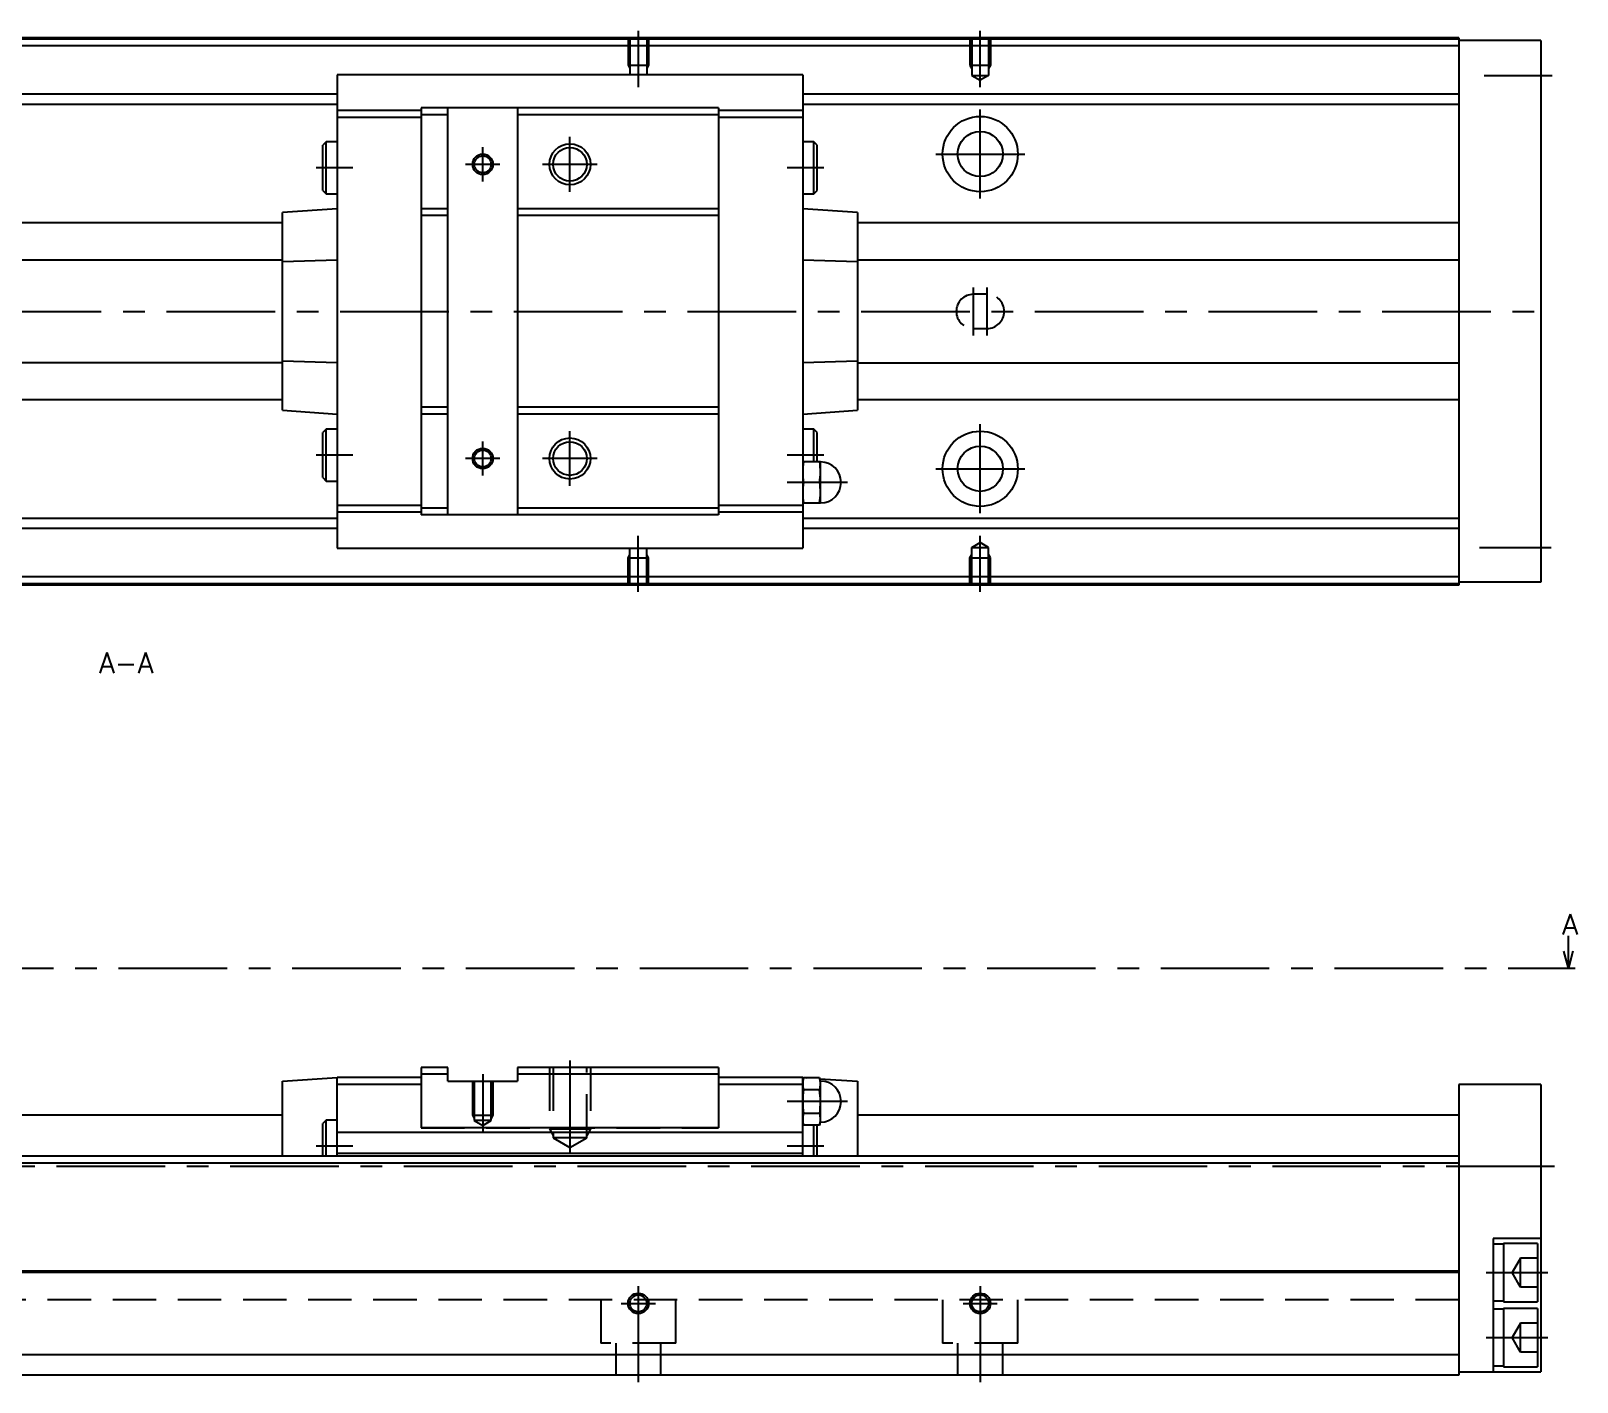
# Model space of a CAD drawing. Extents: x -2 to 786, y -8 to 353.
# Drawn here: x 559.9 to 785.9, y 9 to 206.5 of the extents above; entities that cross this region are included whole.
import ezdxf

# ---------------------------------------------------------------- set-up
doc = ezdxf.new("R2010")
doc.units = 0
doc.header["$LTSCALE"] = 0.5
doc.linetypes.add('CENTER', pattern=[50.8, 31.75, -6.35, 6.35, -6.35])
doc.linetypes.add('DASHED', pattern=[19.05, 12.7, -6.35])
for name, color, linetype in [('MSM_CENTER', 1, 'CENTER'), ('MSM_CONTINUOUS', 7, 'CONTINUOUS'), ('MSM_DASHED', 4, 'DASHED'), ('MSM_NARROW', 5, 'CONTINUOUS'), ('MSM_PART_NUMBER', 7, 'CONTINUOUS')]:
    doc.layers.add(name, color=color, linetype=linetype)
doc.styles.get("Standard").update_dxf_attribs({"font": 'txt.shx', "height": 3, "bigfont": 'bigfont.shx'})

msp = doc.modelspace()

# ---------------------------------------------------------------- linework, layer by layer
at = {"layer": 'MSM_CENTER'}
for p, q in [((648.67, 206.5), (648.67, 198.29)), ((698.67, 198.29), (698.67, 206.5)), ((772.34, 200), (782.29, 200)), ((698.67, 182), (698.67, 195)), ((638.67, 183), (638.67, 191)), ((625.92, 184.5), (625.92, 189.5)), ((692.17, 188.5), (705.17, 188.5)), ((606.92, 186.5), (601.58, 186.5)), ((628.42, 187), (623.42, 187)), ((642.67, 187), (634.67, 187)), ((675.78, 186.5), (670.42, 186.5)), ((697.67, 162), (697.67, 169)), ((699.67, 162), (699.67, 169)), ((325.67, 165.5), (782.67, 165.5)), ((638.67, 140), (638.67, 148)), ((698.67, 136), (698.67, 149)), ((625.92, 141.5), (625.92, 146.5)), ((606.92, 144.5), (601.58, 144.5)), ((628.42, 144), (623.42, 144)), ((642.67, 144), (634.67, 144)), ((675.78, 144.5), (670.42, 144.5)), ((692.17, 142.5), (705.17, 142.5)), ((679.26, 140.5), (670.42, 140.5)), ((648.67, 124.5), (648.67, 132.71)), ((698.67, 124.5), (698.67, 132.71)), ((771.67, 131), (782.17, 131)), ((318.67, 69.5), (785.67, 69.5)), ((638.67, 56), (638.67, 42.3)), ((625.92, 54), (625.92, 45.5)), ((679.26, 50), (670.42, 50)), ((606.92, 43.5), (601.58, 43.5)), ((675.81, 43.5), (670.42, 43.5)), ((782.67, 40.5), (325.67, 40.5)), ((772.67, 25), (781.67, 25)), ((648.67, 23), (648.67, 9)), ((698.67, 23), (698.67, 9)), ((646.17, 20.5), (651.17, 20.5)), ((696.17, 20.5), (701.17, 20.5)), ((772.67, 15.5), (781.67, 15.5))]:
    msp.add_line(p, q, dxfattribs=at)
at = {"layer": 'MSM_CONTINUOUS'}
for p, q in [((768.67, 205.5), (378.67, 205.5)), ((768.67, 205.3), (378.67, 205.3)), ((768.67, 204.3), (378.67, 204.3)), ((768.67, 205.5), (768.67, 125.5)), ((780.67, 205.1), (768.67, 205.1)), ((780.67, 205.1), (780.67, 125.9)), ((672.72, 200.1), (604.62, 200.1)), ((604.62, 200.1), (604.62, 130.9)), ((672.72, 200.1), (672.72, 130.9)), ((604.62, 197.25), (542.72, 197.25)), ((768.67, 197.25), (672.72, 197.25)), ((604.62, 195.75), (542.72, 195.75)), ((616.92, 194.85), (604.62, 194.85)), ((660.42, 195.25), (616.92, 195.25)), ((616.92, 195.25), (616.92, 135.75)), ((620.82, 135.75), (620.82, 195.25)), ((631.02, 195.25), (631.02, 135.75)), ((660.42, 195.25), (660.42, 135.75)), ((672.72, 194.85), (660.42, 194.85)), ((768.67, 195.75), (672.72, 195.75)), ((616.92, 193.85), (604.62, 193.85)), ((620.82, 194.25), (616.92, 194.25)), ((660.42, 194.25), (631.02, 194.25)), ((672.72, 193.85), (660.42, 193.85)), ((603.02, 190.3), (602.52, 189.8)), ((604.62, 190.3), (603.02, 190.3)), ((603.02, 182.7), (603.02, 190.3)), ((674.32, 190.3), (672.72, 190.3)), ((674.32, 182.7), (674.32, 190.3)), ((674.82, 189.8), (674.32, 190.3)), ((602.52, 183.2), (602.52, 189.8)), ((674.82, 183.2), (674.82, 189.8)), ((602.52, 183.2), (603.02, 182.7)), ((674.32, 182.7), (674.82, 183.2)), ((603.02, 182.7), (604.62, 182.7)), ((672.72, 182.7), (674.32, 182.7)), ((604.62, 180.5), (596.62, 179.94)), ((596.62, 151.06), (596.62, 179.94)), ((620.82, 180.5), (616.92, 180.5)), ((620.82, 179.5), (616.92, 179.5)), ((660.42, 180.5), (631.02, 180.5)), ((660.42, 179.5), (631.02, 179.5)), ((680.72, 179.94), (672.72, 180.5)), ((680.72, 179.94), (680.72, 151.06)), ((596.62, 178.43), (550.72, 178.43)), ((768.67, 178.43), (680.72, 178.43)), ((596.62, 173), (550.72, 173)), ((604.62, 172.98), (596.62, 172.73)), ((680.72, 172.73), (672.72, 172.98)), ((768.67, 173), (680.72, 173)), ((596.62, 158.27), (604.62, 158.02)), ((672.72, 158.02), (680.72, 158.27)), ((596.62, 158), (550.72, 158)), ((680.72, 158), (768.67, 158)), ((596.62, 152.57), (550.72, 152.57)), ((620.82, 151.5), (616.92, 151.5)), ((660.42, 151.5), (631.02, 151.5)), ((768.67, 152.57), (680.72, 152.57)), ((596.62, 151.06), (604.62, 150.5)), ((620.82, 150.5), (616.92, 150.5)), ((660.42, 150.5), (631.02, 150.5)), ((672.72, 150.5), (680.72, 151.06)), ((603.02, 148.3), (602.52, 147.8)), ((602.52, 141.2), (602.52, 147.8)), ((604.62, 148.3), (603.02, 148.3)), ((603.02, 140.7), (603.02, 148.3)), ((674.32, 148.3), (672.72, 148.3)), ((674.82, 147.8), (674.32, 148.3)), ((674.32, 143.5), (674.32, 148.3)), ((674.82, 143.5), (674.82, 147.8)), ((675.32, 143.5), (672.72, 143.5)), ((675.32, 137.5), (675.32, 143.5)), ((602.52, 141.2), (603.02, 140.7)), ((603.02, 140.7), (604.62, 140.7)), ((675.19, 140.5), (672.84, 140.5)), ((616.92, 137.15), (604.62, 137.15)), ((616.92, 136.15), (604.62, 136.15)), ((620.82, 136.75), (616.92, 136.75)), ((660.42, 135.75), (616.92, 135.75)), ((660.42, 136.75), (631.02, 136.75)), ((672.72, 137.15), (660.42, 137.15)), ((672.72, 136.15), (660.42, 136.15)), ((672.72, 137.5), (675.32, 137.5)), ((604.62, 135.25), (542.72, 135.25)), ((604.62, 133.75), (542.72, 133.75)), ((768.67, 135.25), (672.72, 135.25)), ((768.67, 133.75), (672.72, 133.75)), ((604.62, 130.9), (672.72, 130.9)), ((768.67, 126.7), (378.67, 126.7)), ((768.67, 125.7), (378.67, 125.7)), ((768.67, 125.5), (378.67, 125.5)), ((780.67, 125.9), (768.67, 125.9)), ((784.67, 69.5), (784.67, 74.23)), ((784.67, 69.5), (784, 72)), ((785.34, 72), (784.67, 69.5)), ((616.92, 55), (616.92, 46.15)), ((620.82, 55), (616.92, 55)), ((620.82, 53), (620.82, 55)), ((631.02, 55), (631.02, 53)), ((660.42, 55), (631.02, 55)), ((660.42, 55), (660.42, 46.15)), ((596.62, 53), (604.62, 53.5)), ((596.62, 42), (596.62, 53)), ((616.92, 53.5), (604.62, 53.5)), ((604.62, 42), (604.62, 53.5)), ((616.92, 52.5), (604.62, 52.5)), ((620.82, 54), (616.92, 54)), ((620.82, 53), (631.02, 53)), ((660.42, 54), (631.02, 54)), ((672.72, 53.5), (660.42, 53.5)), ((672.72, 52.5), (660.42, 52.5)), ((672.72, 53.5), (673.29, 53.46)), ((672.72, 42), (672.72, 53.5)), ((672.84, 53.46), (672.72, 53)), ((672.72, 52.41), (672.72, 52.6)), ((675.19, 53.46), (672.84, 53.46)), ((675.32, 53), (675.19, 53.46)), ((675.22, 53.34), (680.72, 53)), ((675.32, 47), (675.32, 53)), ((680.72, 53), (680.72, 42)), ((780.67, 52.5), (768.67, 52.5)), ((768.67, 52.5), (768.67, 10)), ((780.67, 52.5), (780.67, 10.5)), ((675.19, 51.73), (672.84, 51.73)), ((596.62, 48), (550.72, 48)), ((675.19, 48.27), (672.84, 48.27)), ((768.67, 48), (680.72, 48)), ((603.02, 47.3), (602.52, 46.8)), ((602.52, 42), (602.52, 46.8)), ((603.02, 42), (603.02, 47.3)), ((604.62, 47.3), (603.02, 47.3)), ((672.72, 45.5), (604.62, 45.5)), ((660.42, 46.15), (616.92, 46.15)), ((672.72, 47), (672.84, 46.54)), ((675.19, 46.54), (672.84, 46.54)), ((674.32, 42), (674.32, 46.54)), ((674.82, 42), (674.82, 46.54)), ((675.19, 46.54), (675.32, 47)), ((768.67, 42), (378.67, 42)), ((768.67, 41), (378.67, 41)), ((672.72, 42.4), (604.62, 42.4)), ((780.67, 30), (773.67, 30)), ((773.67, 30), (773.67, 10.5)), ((775.17, 29.15), (773.67, 29.15)), ((775.17, 29.25), (775.17, 20.75)), ((780.17, 29.25), (775.17, 29.25)), ((780.17, 29.25), (780.17, 20.75)), ((768.67, 25.2), (378.67, 25.2)), ((768.67, 25), (378.67, 25)), ((773.67, 20.85), (775.17, 20.85)), ((775.17, 20.75), (780.17, 20.75)), ((775.17, 19.65), (773.67, 19.65)), ((780.17, 19.75), (775.17, 19.75)), ((775.17, 19.75), (775.17, 11.25)), ((780.17, 19.75), (780.17, 11.25)), ((768.67, 13), (378.67, 13)), ((773.67, 11.35), (775.17, 11.35)), ((768.67, 10), (378.67, 10)), ((768.67, 10.5), (780.67, 10.5)), ((775.17, 11.25), (780.17, 11.25))]:
    msp.add_line(p, q, dxfattribs=at)
for centre, radius in [((698.67, 188.5), 5.5), ((698.67, 188.5), 3.3), ((625.92, 187), 1.23), ((638.67, 187), 2.46), ((698.67, 142.5), 5.5), ((625.92, 144), 1.23), ((638.67, 144), 2.46), ((698.67, 142.5), 3.3), ((648.67, 20.5), 1.23), ((698.67, 20.5), 1.23)]:
    msp.add_circle(centre, radius, dxfattribs=at)
for centre, radius, start, end in [((682.41, 141.95), 9.69, 170.8086, 179.713), ((665.62, 141.95), 9.7, 0.2886, 9.1898), ((675.32, 140.5), 3, 270, 90), ((682.41, 142.05), 9.7, 180.2886, 189.1898), ((682.41, 138.95), 9.69, 170.8086, 179.713), ((665.62, 142.05), 9.69, 350.8086, 359.713), ((665.62, 138.95), 9.7, 0.2886, 9.1898), ((682.41, 139.05), 9.7, 180.2886, 189.1898), ((665.62, 139.05), 9.69, 350.8086, 359.713), ((676.02, 52.57), 3.31, 164.2277, 179.4294), ((676.02, 52.63), 3.31, 180.5738, 195.7691), ((672.01, 52.56), 3.31, 0.5738, 15.7691), ((672.01, 52.63), 3.31, 344.2277, 359.4294), ((675.32, 50), 3, 270, 90), ((685.6, 49.95), 12.89, 172.0306, 179.7562), ((686.17, 50.1), 13.46, 180.407, 187.8062), ((662.42, 49.94), 12.89, 0.2452, 7.968), ((661.86, 50.1), 13.46, 352.1938, 359.593), ((676.02, 47.37), 3.31, 164.2277, 179.4294), ((672.01, 47.37), 3.31, 0.5738, 15.7691), ((676.02, 47.44), 3.31, 180.5738, 195.7691), ((672.01, 47.43), 3.31, 344.2277, 359.4294)]:
    msp.add_arc(centre, radius, start, end, dxfattribs=at)
at = {"layer": 'MSM_DASHED'}
for p, q in [((647.17, 205.5), (647.17, 201.5)), ((647.44, 205.5), (647.44, 200.1)), ((649.9, 205.5), (649.9, 200.1)), ((650.17, 205.5), (650.17, 201.5)), ((697.17, 205.5), (697.17, 201.5)), ((697.44, 205.5), (697.44, 200)), ((699.9, 205.5), (699.9, 200)), ((700.17, 205.5), (700.17, 201.5)), ((647.17, 201.5), (650.17, 201.5)), ((647.17, 201.5), (647.44, 201.03)), ((650.17, 201.5), (649.9, 201.03)), ((697.17, 201.5), (700.17, 201.5)), ((697.17, 201.5), (697.44, 201.03)), ((700.17, 201.5), (699.9, 201.03)), ((697.44, 200), (699.9, 200)), ((697.44, 200), (698.67, 199.29)), ((699.9, 200), (698.67, 199.29)), ((699.67, 168), (697.67, 168)), ((697.67, 163), (699.67, 163)), ((697.44, 131), (698.67, 131.71)), ((699.9, 131), (698.67, 131.71)), ((647.17, 129.5), (647.44, 129.97)), ((647.17, 129.5), (650.17, 129.5)), ((647.17, 125.5), (647.17, 129.5)), ((647.44, 125.5), (647.44, 130.9)), ((649.9, 125.5), (649.9, 130.9)), ((650.17, 129.5), (649.9, 129.97)), ((650.17, 125.5), (650.17, 129.5)), ((697.17, 129.5), (697.44, 129.97)), ((697.17, 129.5), (700.17, 129.5)), ((697.17, 125.5), (697.17, 129.5)), ((697.44, 131), (699.9, 131)), ((697.44, 125.5), (697.44, 131)), ((699.9, 125.5), (699.9, 131)), ((700.17, 129.5), (699.9, 129.97)), ((700.17, 125.5), (700.17, 129.5)), ((635.67, 55), (635.67, 46)), ((636.21, 55), (636.21, 44.72)), ((641.12, 44.72), (641.12, 55)), ((641.67, 55), (641.67, 46)), ((624.42, 53), (624.42, 48)), ((624.69, 53), (624.69, 47.21)), ((627.15, 47.21), (627.15, 53)), ((627.42, 53), (627.42, 48)), ((624.42, 48), (627.42, 48)), ((624.42, 48), (624.69, 47.53)), ((627.42, 48), (627.15, 47.53)), ((616.92, 46.15), (660.42, 46.15)), ((624.69, 47.21), (625.92, 46.5)), ((627.15, 47.21), (624.69, 47.21)), ((625.92, 46.5), (627.15, 47.21)), ((635.67, 46), (636.21, 45.06)), ((635.67, 46), (641.67, 46)), ((641.67, 46), (641.12, 45.06)), ((636.21, 44.72), (638.67, 43.3)), ((641.12, 44.72), (636.21, 44.72)), ((638.67, 43.3), (641.12, 44.72)), ((768.67, 25.2), (378.67, 25.2)), ((768.67, 25), (378.67, 25)), ((777.67, 27.12), (776.44, 25)), ((777.67, 22.88), (776.44, 25)), ((780.17, 27.12), (777.67, 27.12)), ((777.67, 22.88), (777.67, 27.12)), ((777.67, 25), (780.17, 25)), ((780.17, 22.88), (777.67, 22.88)), ((768.67, 21), (378.67, 21)), ((643.17, 21), (643.17, 14.7)), ((654.17, 14.7), (654.17, 21)), ((693.17, 21), (693.17, 14.7)), ((704.17, 14.7), (704.17, 21)), ((777.67, 17.62), (776.44, 15.5)), ((777.67, 13.38), (777.67, 17.62)), ((780.17, 17.62), (777.67, 17.62)), ((654.17, 14.7), (643.17, 14.7)), ((645.37, 14.7), (645.37, 10)), ((651.97, 10), (651.97, 14.7)), ((704.17, 14.7), (693.17, 14.7)), ((695.37, 14.7), (695.37, 10)), ((701.97, 10), (701.97, 14.7)), ((777.67, 13.38), (776.44, 15.5)), ((777.67, 15.5), (780.17, 15.5)), ((780.17, 13.38), (777.67, 13.38))]:
    msp.add_line(p, q, dxfattribs=at)
for centre, start, end in [((697.67, 165.5), 90, 270), ((699.67, 165.5), 270, 90)]:
    msp.add_arc(centre, 2.5, start, end, dxfattribs=at)
at = {"layer": 'MSM_NARROW'}
for centre, radius in [((638.67, 187), 3), ((625.92, 187), 1.5), ((638.67, 144), 3), ((625.92, 144), 1.5), ((648.67, 20.5), 1.5), ((698.67, 20.5), 1.5)]:
    msp.add_circle(centre, radius, dxfattribs=at)

# ---------------------------------------------------------------- texts
at = {"layer": 'MSM_PART_NUMBER'}
for s, p in [('A-A', (569.78, 112.62)), ('A', (783.76, 74.41))]:
    msp.add_text(s, height=3, dxfattribs=at).set_placement(p)

doc.saveas('drawing.dxf')
